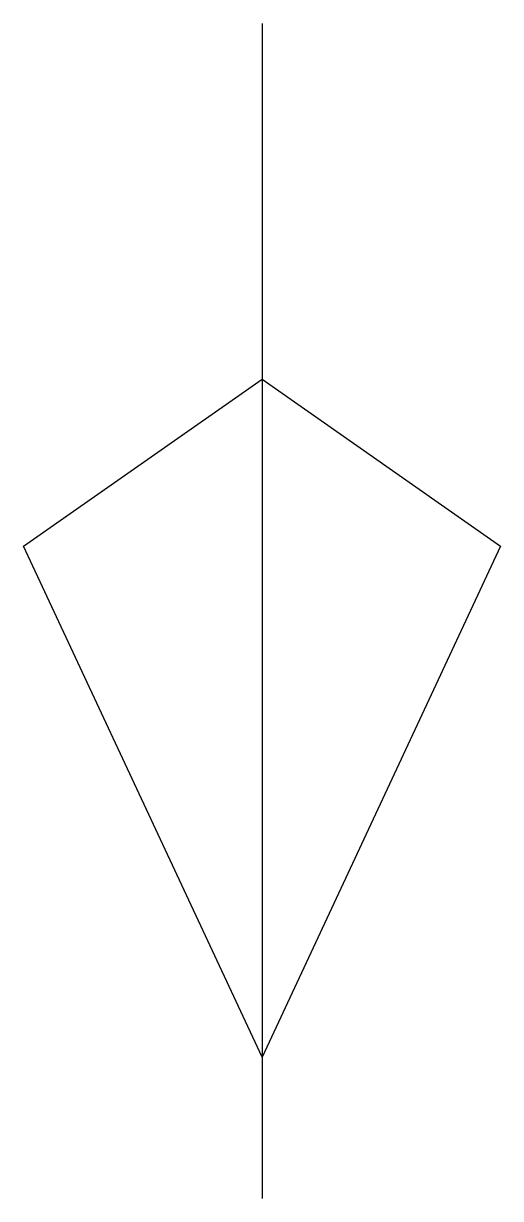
# Model space of a CAD drawing. Header units: millimetres. Extents: x -176 to 176, y -104 to 762.
import ezdxf

# ---------------------------------------------------------------- set-up
doc = ezdxf.new("R2010")
doc.units = ezdxf.units.MM
doc.layers.get('0').update_dxf_attribs({"linetype": 'CONTINUOUS'})

msp = doc.modelspace()

# ---------------------------------------------------------------- linework, layer by layer
for p, q in [((0, 762.42), (0, -104.26)), ((-175.76, 376.93), (0, 500)), ((0, 500), (175.76, 376.93)), ((0, 0), (-175.76, 376.93)), ((175.76, 376.93), (0, 0))]:
    msp.add_line(p, q)

doc.saveas('drawing.dxf')
